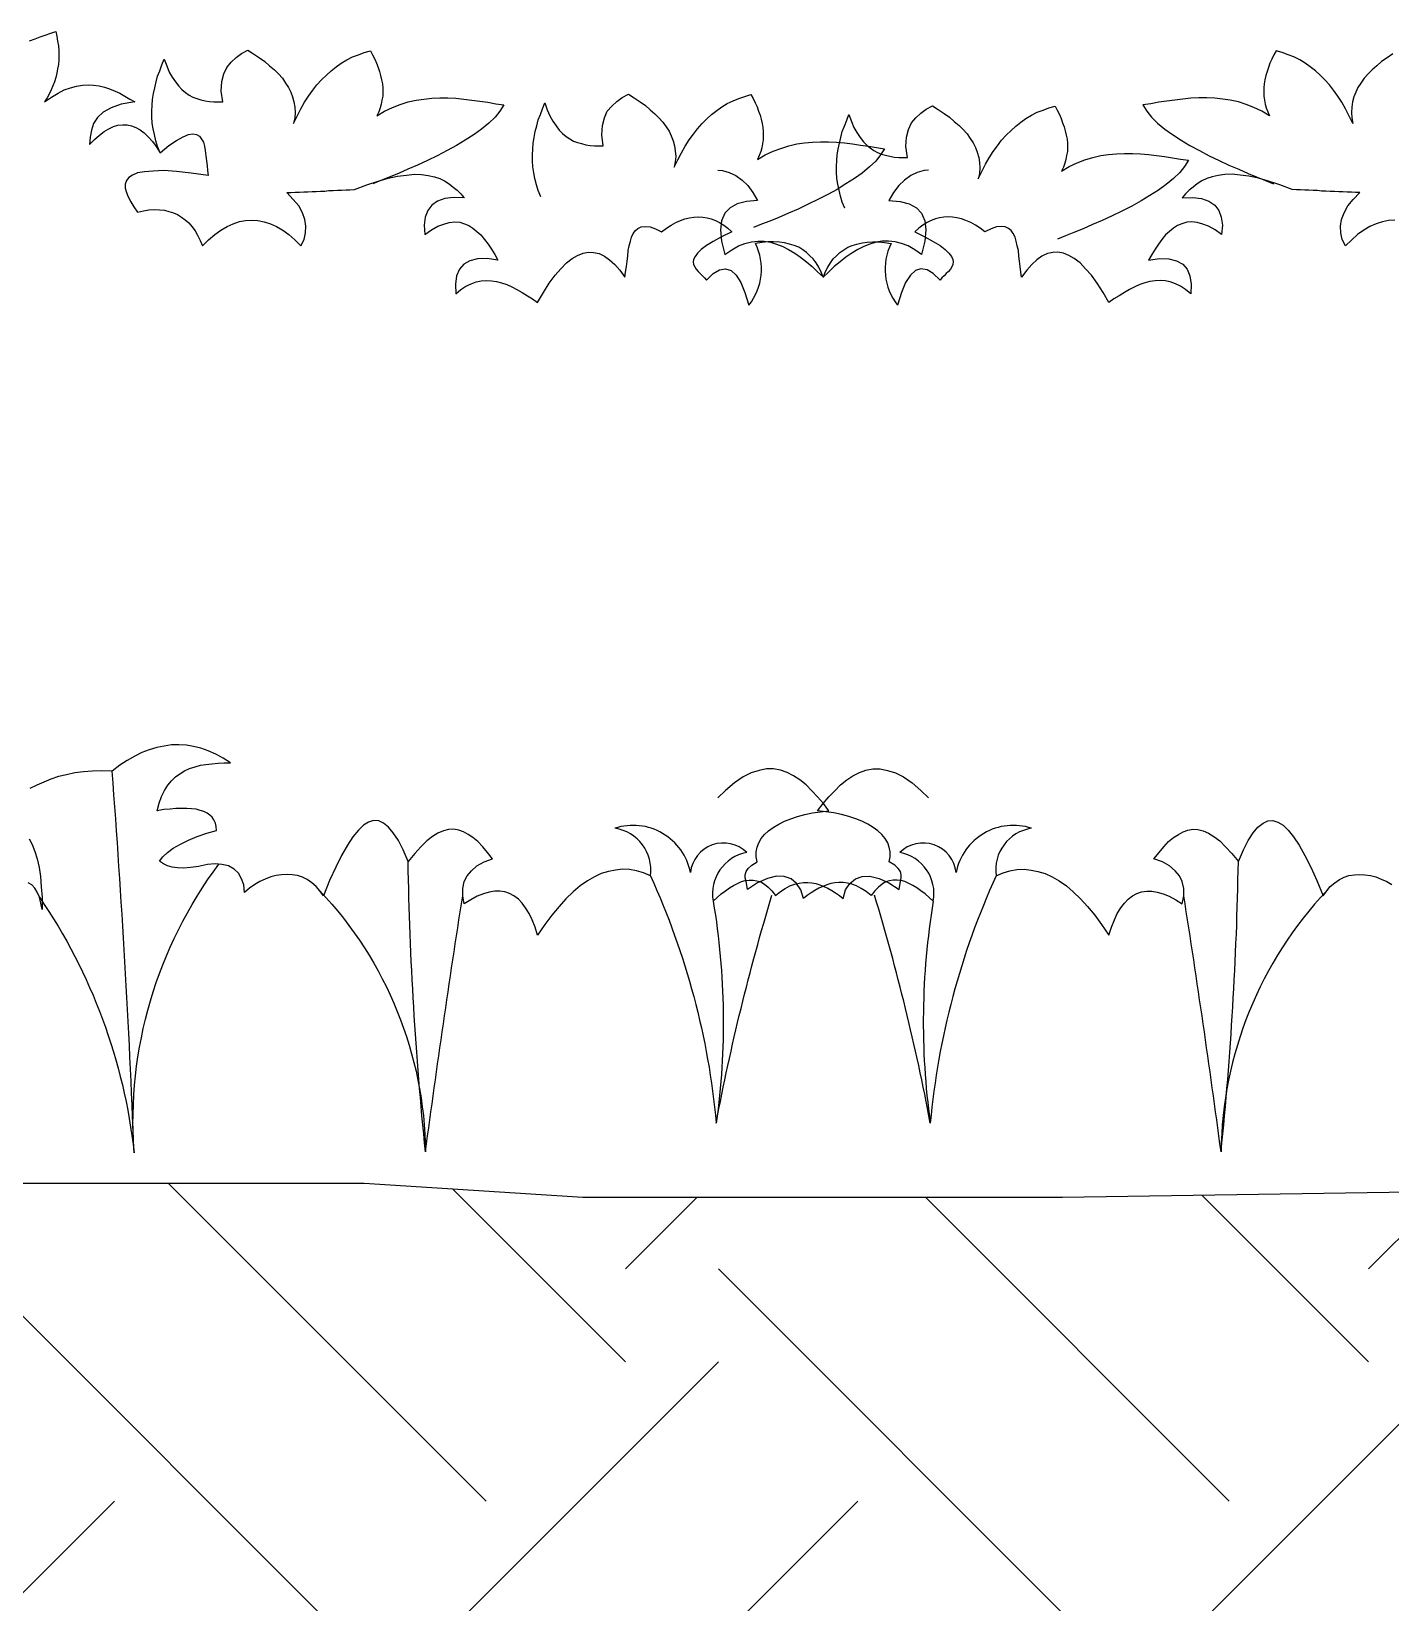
# Model space of a CAD drawing. Extents: x -24232 to 27340, y -23039 to 23489.
# Drawn here: x 9282 to 9799, y -22417 to -21818 of the extents above; entities that cross this region are included whole.
import ezdxf

# ---------------------------------------------------------------- set-up
doc = ezdxf.new("R2010")
doc.units = 0
doc.header["$LTSCALE"] = 10
doc.layers.add('0-HATCH', color=8, linetype='CONTINUOUS')
doc.layers.add('3', color=3, linetype='CONTINUOUS')

msp = doc.modelspace()

# ---------------------------------------------------------------- hatches: boundary and pattern name
at = {"layer": '0-HATCH'}
h = msp.add_hatch(dxfattribs=at)
h.set_pattern_fill('EARTH', color=256, scale=800, angle=45, style=0)
h.set_pattern_definition([(45, (5830.53, -1359.33), (3e-14, 282.8427), [200, -200]), (45, (5777.5, -1306.3), (3e-14, 282.8427), [200, -200]), (45, (5724.46, -1253.27), (3e-14, 282.8427), [200, -200]), (135, (5724.46, -1217.91), (-282.8427, 3e-14), [200, -200]), (135, (5777.5, -1164.88), (-282.8427, 3e-14), [200, -200]), (135, (5830.53, -1111.85), (-282.8427, 3e-14), [200, -200])])
h.paths.add_polyline_path([(5984.04, -22985.64), (6161.27, -22985.64), (6489.16, -22959.07), (6817.04, -22959.07), (7109.48, -22950.21), (7235.47, -22953.28), (7235.47, -22489.61), (7205.98, -22489.61), (7055.98, -22639.61), (6612.61, -22639.61), (6612.61, -22239.61), (5862.61, -22239.61), (5612.61, -22239.61), (5612.61, -22639.61), (5169.24, -22639.61), (5019.24, -22489.61), (3317.23, -22489.61), (3317.23, -22923.64), (3431.86, -22923.64), (3759.75, -22923.64), (4043.32, -22905.93), (4211.69, -22870.5), (4344.62, -22870.5), (4548.44, -22888.21), (4796.57, -22914.78), (4920.63, -22959.07), (5186.48, -23003.36), (5496.64, -23038.78)])
h.paths.add_polyline_path([(7235.47, -22953.28), (7472.81, -22959.07), (7880.45, -23012.21), (8234.91, -23012.21), (8589.38, -23012.21), (8934.99, -22950.21), (9537.59, -22932.5), (9812.3, -22826.21), (10264.25, -22711.07), (10441.48, -22640.22), (10618.71, -22551.65), (10733.92, -22480.79), (10875.7, -22409.93), (11008.63, -22356.79), (11257.6, -22251.51), (11220.03, -22243.46), (11152.92, -22243.46), (11082.53, -22238.6), (10951.61, -22246.15), (10865.72, -22243.46), (10696.62, -22243.46), (10581.2, -22243.46), (10409.23, -22232.99), (10371.83, -22243.46), (10216.15, -22246.15), (10078.95, -22250.64, -0.001694), (10078.64, -22251.87, -0.001396), (10078.77, -22250.65), (10052.42, -22251.51), (10006.79, -22251.51), (9953.11, -22256.88), (9881.15, -22259.04), (9673.95, -22262.24), (9491.43, -22262.24), (9408.22, -22256.88), (9319.64, -22256.88), (9225.7, -22256.88), (9206.85, -22255.59), (9137.12, -22246.15), (9110.28, -22243.46), (8997.55, -22240.78), (8949.23, -22239.61), (8914.34, -22239.61), (8862.61, -22239.61), (8612.61, -22239.61), (8612.61, -22639.61), (8169.24, -22639.61), (8019.24, -22489.61), (7235.47, -22489.61)])

# ---------------------------------------------------------------- linework, layer by layer
at = {"layer": '3', "color": 11}
for points in [[(9280.87, -21821.88), (9282.95, -21821.05), (9284.88, -21820.36), (9286.82, -21819.67), (9288.9, -21818.98), (9290.84, -21818.29), (9290.84, -21818.29), (9291.25, -21820.09), (9291.53, -21822.02), (9291.8, -21823.82), (9291.94, -21825.62), (9291.94, -21827.42), (9291.94, -21829.08), (9291.8, -21830.88), (9291.53, -21832.54), (9291.25, -21834.2), (9290.84, -21835.86), (9290.28, -21837.53), (9289.73, -21839.05), (9289.04, -21840.57), (9288.34, -21842.23), (9287.51, -21843.62), (9286.55, -21845.14), (9286.55, -21845.14), (9289.17, -21843.34), (9291.67, -21841.82), (9294.02, -21840.57), (9296.37, -21839.74), (9298.73, -21839.19), (9300.94, -21838.77), (9303.15, -21838.63), (9305.23, -21838.77), (9307.31, -21839.05), (9309.38, -21839.46), (9311.32, -21840.15), (9313.4, -21840.99), (9315.2, -21841.82), (9317.13, -21842.92), (9319.07, -21844.03), (9320.87, -21845.14), (9320.87, -21845.14), (9315.75, -21845.97), (9311.87, -21847.35), (9308.83, -21849.01), (9306.75, -21851.09), (9305.23, -21853.3), (9304.4, -21855.93), (9303.85, -21858.56), (9303.71, -21861.33), (9303.71, -21861.33), (9305.51, -21859.39), (9307.44, -21857.73), (9309.24, -21856.35), (9311.04, -21855.38), (9312.84, -21854.55), (9314.5, -21854), (9316.3, -21853.86), (9317.96, -21853.86), (9319.63, -21854.27), (9321.29, -21854.83), (9322.95, -21855.8), (9324.47, -21856.9), (9325.99, -21858.42), (9327.65, -21860.22), (9329.04, -21862.16), (9330.56, -21864.51), (9330.56, -21864.51), (9333.88, -21861.75), (9336.79, -21859.81), (9339.28, -21858.42), (9341.36, -21857.59), (9343.02, -21857.32), (9344.4, -21857.59), (9345.51, -21858.15), (9346.34, -21859.26), (9347.03, -21860.5), (9347.45, -21862.02), (9347.72, -21863.68), (9348, -21865.62), (9348.14, -21867.56), (9348.41, -21869.5), (9348.55, -21871.3), (9348.83, -21873.1), (9348.83, -21873.1), (9342.32, -21872.27), (9336.79, -21871.57), (9331.94, -21871.3), (9327.93, -21871.44), (9324.61, -21871.71), (9321.98, -21872.13), (9320.04, -21872.96), (9318.66, -21873.93), (9317.69, -21875.03), (9317.27, -21876.42), (9317.27, -21877.94), (9317.69, -21879.6), (9318.38, -21881.26), (9319.35, -21883.2), (9320.59, -21885.14), (9321.98, -21887.08), (9321.98, -21887.08), (9324.19, -21886.66), (9326.27, -21886.25), (9328.34, -21886.11), (9330.28, -21886.25), (9332.22, -21886.38), (9333.88, -21886.8), (9335.68, -21887.35), (9337.2, -21888.04), (9338.73, -21889.01), (9340.11, -21889.98), (9341.49, -21891.23), (9342.6, -21892.61), (9343.85, -21894.27), (9344.82, -21895.93), (9345.78, -21897.87), (9346.61, -21899.95), (9346.61, -21899.95), (9348.97, -21897.59), (9351.32, -21895.66), (9353.67, -21894), (9356.03, -21892.61), (9358.38, -21891.5), (9360.73, -21890.67), (9363.09, -21890.26), (9365.44, -21890.12), (9367.79, -21890.26), (9370.14, -21890.81), (9372.5, -21891.5), (9374.85, -21892.61), (9377.2, -21894), (9379.56, -21895.66), (9381.77, -21897.59), (9384.12, -21899.95), (9384.12, -21899.95), (9385.37, -21897.46), (9385.92, -21894.97), (9386.06, -21892.47), (9385.65, -21889.84), (9384.68, -21887.35), (9383.29, -21884.72), (9381.22, -21882.23), (9378.73, -21879.6), (9378.73, -21879.6), (9380.39, -21879.6), (9381.91, -21879.46), (9383.57, -21879.46), (9385.23, -21879.32), (9386.75, -21879.32), (9388.41, -21879.19), (9389.94, -21879.19), (9391.6, -21879.05), (9393.26, -21879.05), (9394.78, -21878.91), (9396.44, -21878.91), (9398.1, -21878.77), (9399.63, -21878.77), (9401.29, -21878.63), (9402.81, -21878.63), (9404.47, -21878.49), (9404.47, -21878.49), (9409.18, -21876.7), (9413.47, -21875.31), (9417.34, -21874.2), (9420.94, -21873.37), (9424.26, -21872.96), (9427.31, -21872.68), (9430.08, -21872.82), (9432.57, -21873.1), (9434.92, -21873.65), (9437, -21874.34), (9438.8, -21875.17), (9440.59, -21876.28), (9442.12, -21877.53), (9443.64, -21878.77), (9445.02, -21880.16), (9446.27, -21881.68), (9446.27, -21881.68), (9442.26, -21881.54), (9438.93, -21881.95), (9436.17, -21882.92), (9433.95, -21884.45), (9432.43, -21886.52), (9431.46, -21889.01), (9431.04, -21892.06), (9431.32, -21895.66), (9431.32, -21895.66), (9433.81, -21893.86), (9436.3, -21892.47), (9438.52, -21891.64), (9440.59, -21891.09), (9442.67, -21890.81), (9444.61, -21890.95), (9446.41, -21891.5), (9448.07, -21892.2), (9449.59, -21893.17), (9451.11, -21894.41), (9452.64, -21895.8), (9454.02, -21897.46), (9455.4, -21899.26), (9456.65, -21901.19), (9457.9, -21903.27), (9459.14, -21905.35), (9459.14, -21905.35), (9454.99, -21904.79), (9451.39, -21904.93), (9448.48, -21905.62), (9446.13, -21906.87), (9444.47, -21908.81), (9443.36, -21911.3), (9442.95, -21914.48), (9443.09, -21918.22), (9443.09, -21918.22), (9445.02, -21916.56), (9446.96, -21915.31), (9448.9, -21914.34), (9450.84, -21913.65), (9452.77, -21913.24), (9454.71, -21913.1), (9456.65, -21913.24), (9458.59, -21913.51), (9460.53, -21914.07), (9462.46, -21914.62), (9464.4, -21915.59), (9466.34, -21916.56), (9468.28, -21917.66), (9470.35, -21918.91), (9472.29, -21920.16), (9474.23, -21921.54), (9474.23, -21921.54), (9476.44, -21917.66), (9478.66, -21914.2), (9480.87, -21911.16), (9483.09, -21908.67), (9485.16, -21906.45), (9487.38, -21904.79), (9489.45, -21903.55), (9491.53, -21902.72), (9493.61, -21902.3), (9495.54, -21902.44), (9497.62, -21902.85), (9499.7, -21903.82), (9501.63, -21905.21), (9503.57, -21907.01), (9505.51, -21909.22), (9507.45, -21911.85), (9507.45, -21911.85), (9507.72, -21909.91), (9508, -21907.84), (9508.28, -21905.76), (9508.55, -21903.82), (9508.69, -21901.75), (9509.11, -21899.95), (9509.52, -21898.15), (9509.94, -21896.63), (9510.63, -21895.24), (9511.46, -21894.13), (9512.43, -21893.3), (9513.68, -21892.75), (9515.2, -21892.61), (9517, -21892.75), (9519.07, -21893.44), (9521.43, -21894.55), (9521.43, -21894.55), (9523.23, -21893.17), (9525.02, -21892.06), (9526.82, -21891.09), (9528.62, -21890.26), (9530.28, -21889.71), (9532.08, -21889.29), (9533.74, -21889.01), (9535.41, -21888.88), (9537.07, -21889.01), (9538.73, -21889.29), (9540.25, -21889.71), (9541.91, -21890.26), (9543.43, -21891.09), (9545.09, -21892.06), (9546.62, -21893.17), (9548.14, -21894.55), (9548.14, -21894.55), (9544.26, -21896.49), (9541.08, -21898.29), (9538.45, -21899.81), (9536.51, -21901.33), (9535.13, -21902.72), (9534.16, -21903.96), (9533.61, -21905.07), (9533.47, -21906.04), (9533.61, -21907.01), (9534.02, -21907.98), (9534.57, -21908.81), (9535.27, -21909.64), (9536.1, -21910.47), (9536.93, -21911.3), (9537.76, -21912.13), (9538.45, -21912.96), (9538.45, -21912.96), (9541.08, -21910.47), (9543.43, -21909.08), (9545.79, -21908.67), (9547.86, -21909.36), (9549.8, -21911.16), (9551.6, -21913.93), (9553.12, -21917.66), (9554.64, -21922.51)], [(9330.56, -21864.51), (9330.56, -21864.51), (9329.59, -21862.16), (9328.9, -21859.95), (9328.34, -21857.59), (9327.93, -21855.38), (9327.51, -21853.17), (9327.38, -21850.81), (9327.38, -21848.6), (9327.51, -21846.38), (9327.65, -21844.17), (9328.07, -21841.95), (9328.48, -21839.74), (9329.04, -21837.53), (9329.59, -21835.31), (9330.42, -21833.23), (9331.25, -21831.02), (9332.08, -21828.81), (9332.08, -21828.81), (9333.05, -21831.44), (9334.02, -21833.79), (9335.13, -21835.73), (9336.37, -21837.53), (9337.62, -21839.19), (9338.86, -21840.43), (9340.25, -21841.54), (9341.63, -21842.51), (9343.02, -21843.34), (9344.54, -21843.89), (9346.06, -21844.31), (9347.72, -21844.72), (9349.38, -21845), (9351.04, -21845.14), (9352.7, -21845.14), (9354.37, -21845.14), (9354.37, -21845.14), (9353.81, -21840.99), (9354.09, -21837.39), (9354.78, -21834.48), (9355.89, -21831.99), (9357.55, -21830.05), (9359.49, -21828.25), (9361.56, -21826.73), (9363.92, -21825.48), (9363.92, -21825.48), (9366.13, -21826.87), (9368.35, -21828.39), (9370.42, -21829.77), (9372.22, -21831.44), (9374.02, -21832.96), (9375.54, -21834.48), (9377.06, -21836.14), (9378.31, -21837.94), (9379.42, -21839.6), (9380.25, -21841.4), (9380.94, -21843.2), (9381.49, -21845.14), (9381.77, -21847.08), (9381.91, -21849.15), (9381.77, -21851.23), (9381.36, -21853.3), (9381.36, -21853.3), (9382.74, -21850.54), (9384.12, -21847.77), (9385.51, -21845.28), (9387.03, -21842.92), (9388.69, -21840.71), (9390.21, -21838.63), (9392.01, -21836.69), (9393.81, -21834.9), (9395.61, -21833.23), (9397.55, -21831.71), (9399.49, -21830.33), (9401.56, -21829.08), (9403.78, -21827.97), (9405.99, -21827.14), (9408.21, -21826.31), (9410.56, -21825.62), (9410.56, -21825.62), (9411.39, -21827.14), (9412.22, -21828.81), (9412.91, -21830.33), (9413.47, -21831.99), (9414.02, -21833.51), (9414.44, -21835.03), (9414.85, -21836.69), (9415.13, -21838.22), (9415.27, -21839.74), (9415.27, -21841.26), (9415.27, -21842.92), (9414.99, -21844.45), (9414.71, -21845.97), (9414.3, -21847.35), (9413.74, -21848.87), (9413.05, -21850.4), (9413.05, -21850.4), (9415.96, -21848.6), (9419, -21847.21), (9421.91, -21846.11), (9424.95, -21845.14), (9428, -21844.45), (9430.91, -21844.03), (9433.95, -21843.75), (9437, -21843.62), (9440.04, -21843.62), (9443.09, -21843.75), (9446.13, -21844.03), (9449.18, -21844.45), (9452.22, -21844.86), (9455.27, -21845.28), (9458.31, -21845.83), (9461.36, -21846.24), (9461.36, -21846.24), (9459.83, -21848.6), (9458.03, -21850.95), (9455.68, -21853.17), (9452.91, -21855.52), (9450.01, -21857.59), (9446.68, -21859.67), (9443.36, -21861.75), (9439.76, -21863.68), (9436.03, -21865.62), (9432.29, -21867.42), (9428.55, -21869.22), (9424.82, -21870.74), (9421.22, -21872.4), (9417.76, -21873.79), (9414.57, -21875.03), (9411.53, -21876.28)], [(9799.76, -21826.87), (9797.55, -21828.39), (9795.47, -21829.77), (9793.67, -21831.44), (9791.87, -21832.96), (9790.35, -21834.48), (9788.83, -21836.14), (9787.58, -21837.94), (9786.47, -21839.6), (9785.64, -21841.4), (9784.95, -21843.2), (9784.4, -21845.14), (9784.12, -21847.08), (9783.98, -21849.15), (9784.12, -21851.23), (9784.54, -21853.3), (9784.54, -21853.3), (9783.15, -21850.54), (9781.77, -21847.77), (9780.38, -21845.28), (9778.86, -21842.92), (9777.2, -21840.71), (9775.68, -21838.63), (9773.88, -21836.69), (9772.08, -21834.9), (9770.28, -21833.23), (9768.34, -21831.71), (9766.4, -21830.33), (9764.33, -21829.08), (9762.11, -21827.97), (9759.9, -21827.14), (9757.68, -21826.31), (9755.33, -21825.62), (9755.33, -21825.62), (9754.5, -21827.14), (9753.67, -21828.81), (9752.98, -21830.33), (9752.43, -21831.99), (9751.87, -21833.51), (9751.46, -21835.03), (9751.04, -21836.69), (9750.76, -21838.22), (9750.63, -21839.74), (9750.63, -21841.26), (9750.63, -21842.92), (9750.9, -21844.45), (9751.18, -21845.97), (9751.59, -21847.35), (9752.15, -21848.87), (9752.84, -21850.4), (9752.84, -21850.4), (9749.93, -21848.6), (9746.89, -21847.21), (9743.98, -21846.11), (9740.94, -21845.14), (9737.89, -21844.45), (9734.99, -21844.03), (9731.94, -21843.75), (9728.9, -21843.62), (9725.85, -21843.62), (9722.81, -21843.75), (9719.76, -21844.03), (9716.72, -21844.45), (9713.67, -21844.86), (9710.63, -21845.28), (9707.58, -21845.83), (9704.54, -21846.24), (9704.54, -21846.24), (9706.06, -21848.6), (9707.86, -21850.95), (9710.21, -21853.17), (9712.98, -21855.52), (9715.89, -21857.59), (9719.21, -21859.67), (9722.53, -21861.75), (9726.13, -21863.68), (9729.86, -21865.62), (9733.6, -21867.42), (9737.34, -21869.22), (9741.08, -21870.74), (9744.67, -21872.4), (9748.13, -21873.79), (9751.32, -21875.03), (9754.36, -21876.28)], [(9475.42, -21881.21), (9475.42, -21881.21), (9474.45, -21878.86), (9473.76, -21876.65), (9473.21, -21874.29), (9472.79, -21872.08), (9472.38, -21869.86), (9472.24, -21867.51), (9472.24, -21865.3), (9472.38, -21863.08), (9472.51, -21860.87), (9472.93, -21858.65), (9473.35, -21856.44), (9473.9, -21854.22), (9474.45, -21852.01), (9475.28, -21849.93), (9476.11, -21847.72), (9476.94, -21845.5), (9476.94, -21845.5), (9477.91, -21848.13), (9478.88, -21850.49), (9479.99, -21852.42), (9481.23, -21854.22), (9482.48, -21855.88), (9483.73, -21857.13), (9485.11, -21858.24), (9486.49, -21859.21), (9487.88, -21860.04), (9489.4, -21860.59), (9490.92, -21861.01), (9492.58, -21861.42), (9494.25, -21861.7), (9495.91, -21861.84), (9497.57, -21861.84), (9499.23, -21861.84), (9499.23, -21861.84), (9498.67, -21857.68), (9498.95, -21854.09), (9499.64, -21851.18), (9500.75, -21848.69), (9502.41, -21846.75), (9504.35, -21844.95), (9506.43, -21843.43), (9508.78, -21842.18), (9508.78, -21842.18), (9510.99, -21843.57), (9513.21, -21845.09), (9515.28, -21846.47), (9517.08, -21848.13), (9518.88, -21849.66), (9520.4, -21851.18), (9521.93, -21852.84), (9523.17, -21854.64), (9524.28, -21856.3), (9525.11, -21858.1), (9525.8, -21859.9), (9526.36, -21861.84), (9526.63, -21863.77), (9526.77, -21865.85), (9526.63, -21867.93), (9526.22, -21870), (9526.22, -21870), (9527.6, -21867.23), (9528.99, -21864.47), (9530.37, -21861.97), (9531.89, -21859.62), (9533.55, -21857.41), (9535.08, -21855.33), (9536.88, -21853.39), (9538.67, -21851.59), (9540.47, -21849.93), (9542.41, -21848.41), (9544.35, -21847.03), (9546.43, -21845.78), (9548.64, -21844.67), (9550.85, -21843.84), (9553.07, -21843.01), (9555.42, -21842.32), (9555.42, -21842.32), (9556.25, -21843.84), (9557.08, -21845.5), (9557.78, -21847.03), (9558.33, -21848.69), (9558.88, -21850.21), (9559.3, -21851.73), (9559.71, -21853.39), (9559.99, -21854.92), (9560.13, -21856.44), (9560.13, -21857.96), (9560.13, -21859.62), (9559.85, -21861.14), (9559.57, -21862.67), (9559.16, -21864.05), (9558.61, -21865.57), (9557.91, -21867.1), (9557.91, -21867.1), (9560.82, -21865.3), (9563.87, -21863.91), (9566.77, -21862.81), (9569.82, -21861.84), (9572.86, -21861.14), (9575.77, -21860.73), (9578.81, -21860.45), (9581.86, -21860.31), (9584.9, -21860.31), (9587.95, -21860.45), (9590.99, -21860.73), (9594.04, -21861.14), (9597.08, -21861.56), (9600.13, -21861.97), (9603.17, -21862.53), (9606.22, -21862.94), (9606.22, -21862.94), (9604.7, -21865.3), (9602.9, -21867.65), (9600.54, -21869.86), (9597.78, -21872.22), (9594.87, -21874.29), (9591.55, -21876.37), (9588.23, -21878.45), (9584.63, -21880.38), (9580.89, -21882.32), (9577.15, -21884.12), (9573.42, -21885.92), (9569.68, -21887.44), (9566.08, -21889.1), (9562.62, -21890.49), (9559.44, -21891.73), (9556.39, -21892.98)], [(9591.16, -21885.62), (9591.16, -21885.62), (9590.2, -21883.27), (9589.5, -21881.05), (9588.95, -21878.7), (9588.53, -21876.49), (9588.12, -21874.27), (9587.98, -21871.92), (9587.98, -21869.71), (9588.12, -21867.49), (9588.26, -21865.28), (9588.67, -21863.06), (9589.09, -21860.85), (9589.64, -21858.63), (9590.2, -21856.42), (9591.03, -21854.34), (9591.86, -21852.13), (9592.69, -21849.91), (9592.69, -21849.91), (9593.66, -21852.54), (9594.62, -21854.9), (9595.73, -21856.83), (9596.98, -21858.63), (9598.22, -21860.29), (9599.47, -21861.54), (9600.85, -21862.65), (9602.24, -21863.62), (9603.62, -21864.45), (9605.14, -21865), (9606.67, -21865.41), (9608.33, -21865.83), (9609.99, -21866.11), (9611.65, -21866.25), (9613.31, -21866.25), (9614.97, -21866.25), (9614.97, -21866.25), (9614.42, -21862.09), (9614.69, -21858.49), (9615.39, -21855.59), (9616.49, -21853.1), (9618.15, -21851.16), (9620.09, -21849.36), (9622.17, -21847.84), (9624.52, -21846.59), (9624.52, -21846.59), (9626.74, -21847.98), (9628.95, -21849.5), (9631.03, -21850.88), (9632.83, -21852.54), (9634.62, -21854.07), (9636.15, -21855.59), (9637.67, -21857.25), (9638.92, -21859.05), (9640.02, -21860.71), (9640.85, -21862.51), (9641.55, -21864.31), (9642.1, -21866.25), (9642.38, -21868.18), (9642.51, -21870.26), (9642.38, -21872.34), (9641.96, -21874.41), (9641.96, -21874.41), (9643.34, -21871.64), (9644.73, -21868.87), (9646.11, -21866.38), (9647.64, -21864.03), (9649.3, -21861.82), (9650.82, -21859.74), (9652.62, -21857.8), (9654.42, -21856), (9656.22, -21854.34), (9658.15, -21852.82), (9660.09, -21851.44), (9662.17, -21850.19), (9664.38, -21849.08), (9666.6, -21848.25), (9668.81, -21847.42), (9671.16, -21846.73), (9671.16, -21846.73), (9672, -21848.25), (9672.83, -21849.91), (9673.52, -21851.44), (9674.07, -21853.1), (9674.62, -21854.62), (9675.04, -21856.14), (9675.46, -21857.8), (9675.73, -21859.32), (9675.87, -21860.85), (9675.87, -21862.37), (9675.87, -21864.03), (9675.59, -21865.55), (9675.32, -21867.08), (9674.9, -21868.46), (9674.35, -21869.98), (9673.66, -21871.5), (9673.66, -21871.5), (9676.56, -21869.71), (9679.61, -21868.32), (9682.51, -21867.21), (9685.56, -21866.25), (9688.6, -21865.55), (9691.51, -21865.14), (9694.56, -21864.86), (9697.6, -21864.72), (9700.65, -21864.72), (9703.69, -21864.86), (9706.74, -21865.14), (9709.78, -21865.55), (9712.83, -21865.97), (9715.87, -21866.38), (9718.92, -21866.94), (9721.96, -21867.35), (9721.96, -21867.35), (9720.44, -21869.71), (9718.64, -21872.06), (9716.29, -21874.27), (9713.52, -21876.63), (9710.61, -21878.7), (9707.29, -21880.78), (9703.97, -21882.85), (9700.37, -21884.79), (9696.63, -21886.73), (9692.9, -21888.53), (9689.16, -21890.33), (9685.42, -21891.85), (9681.82, -21893.51), (9678.36, -21894.9), (9675.18, -21896.14), (9672.13, -21897.39)], [(9542.83, -21871.13), (9544.55, -21871.3), (9547.18, -21871.99), (9549.67, -21873.1), (9552.03, -21874.9), (9554.24, -21876.97), (9556.18, -21879.6), (9557.98, -21882.65), (9557.98, -21882.65), (9553.69, -21883.06), (9550.23, -21883.89), (9547.46, -21885.41), (9545.52, -21887.49), (9544.27, -21890.4), (9543.86, -21893.86), (9544.27, -21898.15), (9545.52, -21903.27), (9545.52, -21903.27), (9548.15, -21901.47), (9550.64, -21899.95), (9553.13, -21898.98), (9555.62, -21898.43), (9558.12, -21898.15), (9560.47, -21898.15), (9562.82, -21898.56), (9565.17, -21899.26), (9567.53, -21900.22), (9569.74, -21901.33), (9572.09, -21902.72), (9574.31, -21904.24), (9576.52, -21906.04), (9578.74, -21907.84), (9580.81, -21909.77), (9583.03, -21911.85), (9583.03, -21911.85), (9583.72, -21909.91), (9584.69, -21908.11), (9585.66, -21906.45), (9586.77, -21904.93), (9588.01, -21903.68), (9589.26, -21902.44), (9590.78, -21901.47), (9592.3, -21900.5), (9593.96, -21899.81), (9595.76, -21899.26), (9597.7, -21898.84), (9599.64, -21898.56), (9601.85, -21898.43), (9604.07, -21898.43), (9606.28, -21898.7), (9608.77, -21898.98)], [(9623.06, -21871.13), (9621.34, -21871.3), (9618.71, -21871.99), (9616.22, -21873.1), (9613.87, -21874.9), (9611.65, -21876.97), (9609.71, -21879.6), (9607.92, -21882.65), (9607.92, -21882.65), (9612.21, -21883.06), (9615.67, -21883.89), (9618.43, -21885.41), (9620.37, -21887.49), (9621.62, -21890.4), (9622.03, -21893.86), (9621.62, -21898.15), (9620.37, -21903.27), (9620.37, -21903.27), (9617.74, -21901.47), (9615.25, -21899.95), (9612.76, -21898.98), (9610.27, -21898.43), (9607.78, -21898.15), (9605.42, -21898.15), (9603.07, -21898.56), (9600.72, -21899.26), (9598.36, -21900.22), (9596.15, -21901.33), (9593.8, -21902.72), (9591.58, -21904.24), (9589.37, -21906.04), (9587.15, -21907.84), (9585.08, -21909.77), (9582.86, -21911.85), (9582.86, -21911.85), (9582.17, -21909.91), (9581.2, -21908.11), (9580.23, -21906.45), (9579.13, -21904.93), (9577.88, -21903.68), (9576.63, -21902.44), (9575.11, -21901.47), (9573.59, -21900.5), (9571.93, -21899.81), (9570.13, -21899.26), (9568.19, -21898.84), (9566.25, -21898.56), (9564.04, -21898.43), (9561.82, -21898.43), (9559.61, -21898.7), (9557.12, -21898.98)], [(9800.45, -21890.12), (9798.1, -21890.26), (9795.75, -21890.81), (9793.39, -21891.5), (9791.04, -21892.61), (9788.69, -21894), (9786.34, -21895.66), (9784.12, -21897.59), (9781.77, -21899.95), (9781.77, -21899.95), (9780.52, -21897.46), (9779.97, -21894.97), (9779.83, -21892.47), (9780.25, -21889.84), (9781.21, -21887.35), (9782.6, -21884.72), (9784.67, -21882.23), (9787.17, -21879.6), (9787.17, -21879.6), (9785.51, -21879.6), (9783.98, -21879.46), (9782.32, -21879.46), (9780.66, -21879.32), (9779.14, -21879.32), (9777.48, -21879.19), (9775.95, -21879.19), (9774.29, -21879.05), (9772.63, -21879.05), (9771.11, -21878.91), (9769.45, -21878.91), (9767.79, -21878.77), (9766.27, -21878.77), (9764.61, -21878.63), (9763.08, -21878.63), (9761.42, -21878.49), (9761.42, -21878.49), (9756.72, -21876.7), (9752.43, -21875.31), (9748.55, -21874.2), (9744.95, -21873.37), (9741.63, -21872.96), (9738.58, -21872.68), (9735.82, -21872.82), (9733.32, -21873.1), (9730.97, -21873.65), (9728.9, -21874.34), (9727.1, -21875.17), (9725.3, -21876.28), (9723.77, -21877.53), (9722.25, -21878.77), (9720.87, -21880.16), (9719.62, -21881.68), (9719.62, -21881.68), (9723.64, -21881.54), (9726.96, -21881.95), (9729.73, -21882.92), (9731.94, -21884.45), (9733.46, -21886.52), (9734.43, -21889.01), (9734.85, -21892.06), (9734.57, -21895.66), (9734.57, -21895.66), (9732.08, -21893.86), (9729.59, -21892.47), (9727.37, -21891.64), (9725.3, -21891.09), (9723.22, -21890.81), (9721.28, -21890.95), (9719.48, -21891.5), (9717.82, -21892.2), (9716.3, -21893.17), (9714.78, -21894.41), (9713.26, -21895.8), (9711.87, -21897.46), (9710.49, -21899.26), (9709.24, -21901.19), (9708, -21903.27), (9706.75, -21905.35), (9706.75, -21905.35), (9710.9, -21904.79), (9714.5, -21904.93), (9717.41, -21905.62), (9719.76, -21906.87), (9721.42, -21908.81), (9722.53, -21911.3), (9722.94, -21914.48), (9722.81, -21918.22), (9722.81, -21918.22), (9720.87, -21916.56), (9718.93, -21915.31), (9716.99, -21914.34), (9715.05, -21913.65), (9713.12, -21913.24), (9711.18, -21913.1), (9709.24, -21913.24), (9707.3, -21913.51), (9705.37, -21914.07), (9703.43, -21914.62), (9701.49, -21915.59), (9699.55, -21916.56), (9697.62, -21917.66), (9695.54, -21918.91), (9693.6, -21920.16), (9691.66, -21921.54), (9691.66, -21921.54), (9689.45, -21917.66), (9687.23, -21914.2), (9685.02, -21911.16), (9682.81, -21908.67), (9680.73, -21906.45), (9678.51, -21904.79), (9676.44, -21903.55), (9674.36, -21902.72), (9672.29, -21902.3), (9670.35, -21902.44), (9668.27, -21902.85), (9666.2, -21903.82), (9664.26, -21905.21), (9662.32, -21907.01), (9660.38, -21909.22), (9658.45, -21911.85), (9658.45, -21911.85), (9658.17, -21909.91), (9657.89, -21907.84), (9657.61, -21905.76), (9657.34, -21903.82), (9657.2, -21901.75), (9656.78, -21899.95), (9656.37, -21898.15), (9655.95, -21896.63), (9655.26, -21895.24), (9654.43, -21894.13), (9653.46, -21893.3), (9652.22, -21892.75), (9650.69, -21892.61), (9648.9, -21892.75), (9646.82, -21893.44), (9644.47, -21894.55), (9644.47, -21894.55), (9642.67, -21893.17), (9640.87, -21892.06), (9639.07, -21891.09), (9637.27, -21890.26), (9635.61, -21889.71), (9633.81, -21889.29), (9632.15, -21889.01), (9630.49, -21888.88), (9628.83, -21889.01), (9627.16, -21889.29), (9625.64, -21889.71), (9623.98, -21890.26), (9622.46, -21891.09), (9620.8, -21892.06), (9619.28, -21893.17), (9617.75, -21894.55), (9617.75, -21894.55), (9621.63, -21896.49), (9624.81, -21898.29), (9627.44, -21899.81), (9629.38, -21901.33), (9630.76, -21902.72), (9631.73, -21903.96), (9632.29, -21905.07), (9632.42, -21906.04), (9632.29, -21907.01), (9631.87, -21907.98), (9631.32, -21908.81), (9630.62, -21909.64), (9629.79, -21910.47), (9628.96, -21911.3), (9628.13, -21912.13), (9627.44, -21912.96), (9627.44, -21912.96), (9624.81, -21910.47), (9622.46, -21909.08), (9620.11, -21908.67), (9618.03, -21909.36), (9616.09, -21911.16), (9614.29, -21913.93), (9612.77, -21917.66), (9611.25, -21922.51)], [(9517.14, -22139.81), (9517.14, -22139.81), (9514.51, -22138.7), (9511.88, -22137.87), (9509.25, -22137.46), (9506.48, -22137.32), (9503.85, -22137.6), (9501.22, -22138.15), (9498.45, -22138.98), (9495.82, -22140.23), (9493.19, -22141.75), (9490.42, -22143.69), (9487.79, -22145.9), (9485.02, -22148.53), (9482.39, -22151.44), (9479.63, -22154.76), (9477, -22158.36), (9474.23, -22162.37), (9474.23, -22162.37), (9473.26, -22159.33), (9472.15, -22156.56), (9471.05, -22154.21), (9469.66, -22151.99), (9468.28, -22150.19), (9466.89, -22148.67), (9465.23, -22147.42), (9463.57, -22146.59), (9461.77, -22145.9), (9459.83, -22145.62), (9457.9, -22145.62), (9455.82, -22146.04), (9453.61, -22146.73), (9451.25, -22147.56), (9448.76, -22148.95), (9446.27, -22150.47), (9446.27, -22150.47), (9445.72, -22147.42), (9445.72, -22144.66), (9446.27, -22142.03), (9447.38, -22139.81), (9449.04, -22137.87), (9451.11, -22136.07), (9453.88, -22134.55), (9457.07, -22133.31), (9457.07, -22133.31), (9455.13, -22130.95), (9453.33, -22128.74), (9451.53, -22126.8), (9449.59, -22125.28), (9447.79, -22124.03), (9445.99, -22123.06), (9444.19, -22122.37), (9442.26, -22122.1), (9440.32, -22122.23), (9438.38, -22122.65), (9436.3, -22123.62), (9434.23, -22124.86), (9432.01, -22126.52), (9429.8, -22128.74), (9427.45, -22131.37), (9424.95, -22134.41), (9424.95, -22134.41), (9423.02, -22129.98), (9421.22, -22126.39), (9419.28, -22123.48), (9417.48, -22121.26), (9415.54, -22119.74), (9413.74, -22118.91), (9411.81, -22118.77), (9409.87, -22119.33), (9407.93, -22120.57), (9405.99, -22122.37), (9403.92, -22125), (9401.84, -22128.19), (9399.63, -22132.06), (9397.41, -22136.49), (9395.06, -22141.61), (9392.71, -22147.42), (9392.71, -22147.42), (9391.32, -22145.49), (9389.94, -22143.83), (9388.28, -22142.44), (9386.48, -22141.2), (9384.68, -22140.37), (9382.88, -22139.67), (9380.8, -22139.4), (9378.86, -22139.26), (9376.79, -22139.4), (9374.71, -22139.67), (9372.64, -22140.23), (9370.56, -22141.06), (9368.48, -22142.03), (9366.55, -22143.13), (9364.61, -22144.52), (9362.67, -22146.18), (9362.67, -22146.18), (9362.39, -22143.27), (9361.56, -22140.92), (9360.32, -22138.84), (9358.66, -22137.32), (9356.58, -22136.07), (9354.09, -22135.52), (9351.46, -22135.24), (9348.55, -22135.52), (9348.55, -22135.52), (9345.09, -22136.21), (9342.05, -22136.63), (9339.42, -22136.9), (9337.2, -22136.77), (9335.13, -22136.49), (9333.33, -22136.07), (9331.81, -22135.24), (9330.28, -22134.28), (9330.28, -22134.28), (9331.53, -22132.61), (9333.33, -22130.95), (9335.54, -22129.29), (9338.31, -22127.77), (9341.36, -22126.25), (9344.68, -22124.86), (9348.28, -22123.62), (9352.01, -22122.51), (9352.01, -22122.51), (9351.87, -22120.99), (9351.6, -22119.74), (9351.04, -22118.5), (9350.35, -22117.53), (9349.52, -22116.7), (9348.41, -22116.01), (9347.17, -22115.31), (9345.78, -22114.9), (9344.26, -22114.48), (9342.46, -22114.34), (9340.66, -22114.21), (9338.59, -22114.21), (9336.51, -22114.21), (9334.3, -22114.48), (9331.94, -22114.62), (9329.45, -22115.04), (9329.45, -22115.04), (9330.14, -22112.13), (9331.11, -22109.64), (9332.22, -22107.29), (9333.47, -22105.35), (9334.85, -22103.69), (9336.37, -22102.16), (9338.03, -22100.92), (9339.83, -22099.81), (9341.77, -22098.98), (9343.85, -22098.29), (9345.92, -22097.74), (9348, -22097.46), (9350.21, -22097.18), (9352.57, -22096.9), (9354.92, -22096.77), (9357.27, -22096.77), (9357.27, -22096.77), (9354.5, -22094.97), (9351.74, -22093.44), (9348.83, -22092.2), (9346.06, -22091.23), (9343.29, -22090.54), (9340.52, -22090.12), (9337.62, -22089.98), (9334.85, -22089.98), (9332.08, -22090.4), (9329.31, -22090.95), (9326.41, -22091.78), (9323.64, -22092.89), (9320.87, -22094.27), (9317.96, -22095.94), (9315.2, -22097.74), (9312.29, -22099.95), (9312.29, -22099.95), (9308.41, -22099.81), (9304.82, -22099.95), (9301.35, -22100.23), (9298.03, -22100.64), (9294.85, -22101.33), (9291.8, -22102.03), (9288.9, -22102.99), (9286.27, -22104.1), (9283.64, -22105.35), (9281.01, -22106.59)], [(9541.06, -22149.5), (9541.06, -22149.5), (9542.59, -22148.12), (9544.11, -22146.73), (9545.77, -22145.49), (9547.29, -22144.38), (9548.81, -22143.55), (9550.34, -22142.72), (9551.86, -22142.03), (9553.24, -22141.61), (9554.77, -22141.47), (9556.29, -22141.47), (9557.67, -22141.75), (9559.19, -22142.16), (9560.58, -22142.99), (9561.96, -22144.1), (9563.35, -22145.49), (9564.73, -22147.29), (9564.73, -22147.29), (9566.67, -22145.76), (9568.47, -22144.66), (9570.27, -22143.69), (9572.07, -22142.99), (9573.73, -22142.58), (9575.39, -22142.3), (9577.05, -22142.3), (9578.57, -22142.44), (9580.09, -22142.72), (9581.62, -22143.27), (9583.14, -22143.83), (9584.66, -22144.52), (9586.18, -22145.35), (9587.57, -22146.32), (9589.09, -22147.29), (9590.48, -22148.39), (9590.48, -22148.39), (9591.44, -22145.21), (9593.11, -22142.72), (9595.18, -22140.92), (9597.81, -22140.09), (9600.72, -22139.95), (9604.18, -22140.78), (9607.92, -22142.44), (9611.79, -22145.07), (9611.79, -22145.07), (9612.07, -22143.41), (9612.34, -22142.03), (9612.62, -22140.64), (9612.62, -22139.4), (9612.34, -22138.15), (9611.51, -22137.04), (9610.13, -22135.8), (9608.05, -22134.55), (9608.05, -22134.55), (9608.47, -22132.61), (9608.47, -22130.68), (9608.05, -22128.88), (9607.5, -22127.22), (9606.53, -22125.56), (9605.29, -22124.03), (9603.76, -22122.65), (9601.96, -22121.4), (9599.89, -22120.16), (9597.67, -22119.05), (9595.32, -22118.08), (9592.69, -22117.25), (9589.92, -22116.42), (9587.02, -22115.87), (9583.97, -22115.45), (9580.79, -22115.04), (9580.79, -22115.04), (9582.86, -22112.27), (9585.08, -22109.78), (9587.29, -22107.42), (9589.51, -22105.21), (9591.86, -22103.27), (9594.21, -22101.75), (9596.7, -22100.5), (9599.2, -22099.53), (9601.83, -22099.12), (9604.59, -22099.12), (9607.36, -22099.67), (9610.41, -22100.64), (9613.45, -22102.16), (9616.77, -22104.38), (9620.1, -22107.29), (9623.06, -22110.13)], [(9624.83, -22149.5), (9624.83, -22149.5), (9623.31, -22148.12), (9621.78, -22146.73), (9620.12, -22145.49), (9618.6, -22144.38), (9617.08, -22143.55), (9615.56, -22142.72), (9614.03, -22142.03), (9612.65, -22141.61), (9611.13, -22141.47), (9609.6, -22141.47), (9608.22, -22141.75), (9606.7, -22142.16), (9605.31, -22142.99), (9603.93, -22144.1), (9602.54, -22145.49), (9601.16, -22147.29), (9601.16, -22147.29), (9599.22, -22145.76), (9597.42, -22144.66), (9595.62, -22143.69), (9593.82, -22142.99), (9592.16, -22142.58), (9590.5, -22142.3), (9588.84, -22142.3), (9587.32, -22142.44), (9585.8, -22142.72), (9584.27, -22143.27), (9582.75, -22143.83), (9581.23, -22144.52), (9579.71, -22145.35), (9578.32, -22146.32), (9576.8, -22147.29), (9575.42, -22148.39), (9575.42, -22148.39), (9574.45, -22145.21), (9572.79, -22142.72), (9570.71, -22140.92), (9568.08, -22140.09), (9565.17, -22139.95), (9561.71, -22140.78), (9557.98, -22142.44), (9554.1, -22145.07), (9554.1, -22145.07), (9553.82, -22143.41), (9553.55, -22142.03), (9553.27, -22140.64), (9553.27, -22139.4), (9553.55, -22138.15), (9554.38, -22137.04), (9555.76, -22135.8), (9557.84, -22134.55), (9557.84, -22134.55), (9557.42, -22132.61), (9557.42, -22130.68), (9557.84, -22128.88), (9558.39, -22127.22), (9559.36, -22125.56), (9560.61, -22124.03), (9562.13, -22122.65), (9563.93, -22121.4), (9566, -22120.16), (9568.22, -22119.05), (9570.57, -22118.08), (9573.2, -22117.25), (9575.97, -22116.42), (9578.88, -22115.87), (9581.92, -22115.45), (9585.11, -22115.04), (9585.11, -22115.04), (9583.03, -22112.27), (9580.81, -22109.78), (9578.6, -22107.42), (9576.39, -22105.21), (9574.03, -22103.27), (9571.68, -22101.75), (9569.19, -22100.5), (9566.7, -22099.53), (9564.07, -22099.12), (9561.3, -22099.12), (9558.53, -22099.67), (9555.49, -22100.64), (9552.44, -22102.16), (9549.12, -22104.38), (9545.8, -22107.29), (9542.83, -22110.13)], [(9648.76, -22139.81), (9648.76, -22139.81), (9651.39, -22138.7), (9654.02, -22137.87), (9656.65, -22137.46), (9659.41, -22137.32), (9662.04, -22137.6), (9664.67, -22138.15), (9667.44, -22138.98), (9670.07, -22140.23), (9672.7, -22141.75), (9675.47, -22143.69), (9678.1, -22145.9), (9680.87, -22148.53), (9683.5, -22151.44), (9686.27, -22154.76), (9688.9, -22158.36), (9691.66, -22162.37), (9691.66, -22162.37), (9692.63, -22159.33), (9693.74, -22156.56), (9694.85, -22154.21), (9696.23, -22151.99), (9697.62, -22150.19), (9699, -22148.67), (9700.66, -22147.42), (9702.32, -22146.59), (9704.12, -22145.9), (9706.06, -22145.62), (9708, -22145.62), (9710.07, -22146.04), (9712.29, -22146.73), (9714.64, -22147.56), (9717.13, -22148.95), (9719.62, -22150.47), (9719.62, -22150.47), (9720.18, -22147.42), (9720.18, -22144.66), (9719.62, -22142.03), (9718.51, -22139.81), (9716.85, -22137.87), (9714.78, -22136.07), (9712.01, -22134.55), (9708.83, -22133.31), (9708.83, -22133.31), (9710.76, -22130.95), (9712.56, -22128.74), (9714.36, -22126.8), (9716.3, -22125.28), (9718.1, -22124.03), (9719.9, -22123.06), (9721.7, -22122.37), (9723.64, -22122.1), (9725.57, -22122.23), (9727.51, -22122.65), (9729.59, -22123.62), (9731.66, -22124.86), (9733.88, -22126.52), (9736.09, -22128.74), (9738.45, -22131.37), (9740.94, -22134.41), (9740.94, -22134.41), (9742.88, -22129.98), (9744.67, -22126.39), (9746.61, -22123.48), (9748.41, -22121.26), (9750.35, -22119.74), (9752.15, -22118.91), (9754.09, -22118.77), (9756.02, -22119.33), (9757.96, -22120.57), (9759.9, -22122.37), (9761.98, -22125), (9764.05, -22128.19), (9766.27, -22132.06), (9768.48, -22136.49), (9770.83, -22141.61), (9773.19, -22147.42), (9773.19, -22147.42), (9774.57, -22145.49), (9775.95, -22143.83), (9777.62, -22142.44), (9779.42, -22141.2), (9781.21, -22140.37), (9783.01, -22139.67), (9785.09, -22139.4), (9787.03, -22139.26), (9789.1, -22139.4), (9791.18, -22139.67), (9793.26, -22140.23), (9795.33, -22141.06), (9797.41, -22142.03), (9799.35, -22143.13)], [(9280.73, -22125.69), (9281.84, -22127.91), (9282.81, -22130.54), (9283.78, -22133.31), (9284.47, -22136.63), (9285.02, -22140.09), (9285.3, -22143.96), (9285.58, -22148.12), (9285.58, -22152.68), (9285.58, -22152.68), (9285.16, -22150.19), (9284.61, -22147.98), (9283.78, -22146.04), (9282.81, -22144.52), (9281.7, -22143.27), (9280.32, -22142.44)]]:
    msp.add_lwpolyline(points, dxfattribs=at)
at = {"layer": '3'}
for points in [[(9284.61, -22147.98, -0.123541), (9320.61, -22245.26, 0.009356), (9312.29, -22099.95, -1.244611)], [(9320.61, -22245.26, -0.180158), (9352.92, -22135.4, -0.884309)], [(9431.55, -22244.94, -0.021381), (9424.95, -22134.41, -1.353584)], [(9734.35, -22244.94, 0.021381), (9740.94, -22134.41, 1.353584)], [(9517.14, -22139.81, -0.084543), (9542.21, -22233.96, 3.377403)], [(9648.76, -22139.81, 0.084543), (9623.69, -22233.96, -3.377403)], [(9391.32, -22145.49, -0.188474), (9431.55, -22244.94, 2.93483)], [(9431.55, -22244.94, -0.005915), (9445.72, -22147.42, -0.821168)], [(9541.06, -22149.5, -0.075976), (9542.21, -22233.96, -0.026994), (9563.43, -22147.18, -0.63812)], [(9624.83, -22149.5, 0.075976), (9623.69, -22233.96, 0.026994), (9602.46, -22147.18, 0.63812)], [(9734.35, -22244.94, 0.005915), (9720.18, -22147.42, 0.821168)], [(9774.57, -22145.49, 0.188474), (9734.35, -22244.94, -2.93483)]]:
    msp.add_lwpolyline(points, format="xyb", dxfattribs=at)
at = {"layer": '3', "color": 5}
msp.add_lwpolyline([(9225.7, -22256.88), (9319.64, -22256.88), (9408.22, -22256.88), (9491.43, -22262.24), (9673.95, -22262.24), (9881.15, -22259.04), (9953.11, -22256.88), (10006.79, -22251.51), (10052.42, -22251.51), (10216.15, -22246.15), (10371.83, -22243.46), (10409.23, -22232.99), (10409.23, -22232.99), (10581.2, -22243.46), (10696.62, -22243.46), (10865.72, -22243.46), (10951.61, -22246.15), (11082.53, -22238.6), (11152.92, -22243.46), (11220.03, -22243.46), (11257.6, -22251.51), (11330.08, -22262.24), (11330.08, -22262.24)], dxfattribs=at)
at = {"layer": '3', "color": 11}
for centre, start, end in [((9537.38, -21908.8), 321.53882, 26.45447), ((9628.51, -21908.8), 153.54553, 218.46118)]:
    msp.add_arc(centre, 22.04, start, end, dxfattribs=at)
at = {"layer": '3'}
for centre, radius, start, end in [((9510.59, -22142.79), 22.19, 10.98305, 108.29211), ((9501.29, -22137.55), 16.01, 351.8948, 81.60607), ((9655.3, -22142.79), 22.19, 71.70789, 169.01695), ((9664.6, -22137.55), 16.01, 98.39393, 188.1052), ((9544.97, -22139.98), 12.68, 45.67407, 173.58095), ((9620.92, -22139.98), 12.68, 6.41905, 134.32593), ((9556.81, -22146.63), 16.01, 100.72755, 190.31649), ((9609.08, -22146.63), 16.01, 349.68351, 79.27245)]:
    msp.add_arc(centre, radius, start, end, dxfattribs=at)

doc.saveas('drawing.dxf')
